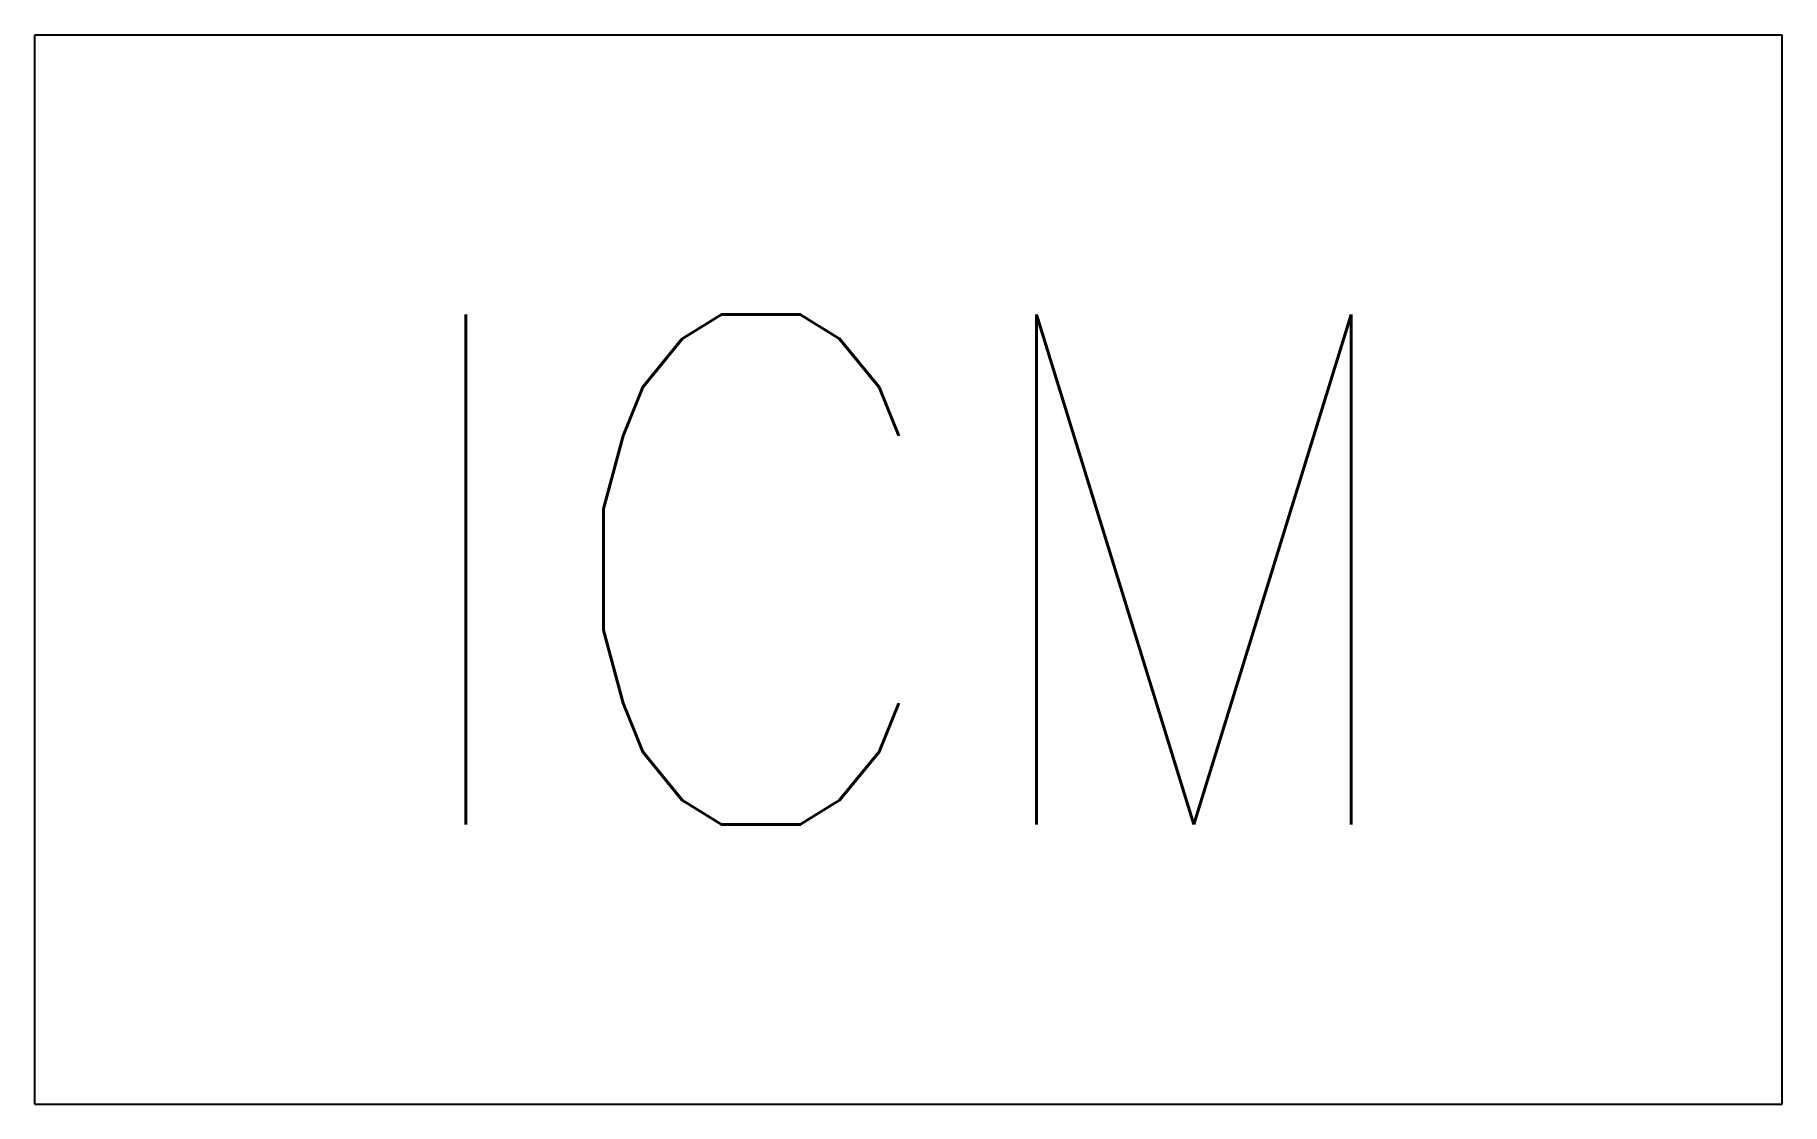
# Model space of a CAD drawing. Extents: x -0.469 to -0.147, y 2.002 to 2.199.
import ezdxf
from ezdxf.enums import TextEntityAlignment as Align

# ---------------------------------------------------------------- set-up
doc = ezdxf.new("R2010")
doc.units = 0
doc.header["$MEASUREMENT"] = 0
doc.layers.get('0').update_dxf_attribs({"linetype": 'CONTINUOUS'})
doc.styles.add('ROMANS', font='romans.shx', dxfattribs={"width": 0.9, "height": 0.09375})

msp = doc.modelspace()

# ---------------------------------------------------------------- linework, layer by layer
for p, q in [((-0.46892, 2.00199), (-0.46892, 2.19897)), ((-0.46892, 2.19897), (-0.14697, 2.19897)), ((-0.14697, 2.00199), (-0.14697, 2.19897)), ((-0.46892, 2.00199), (-0.14697, 2.00199))]:
    msp.add_line(p, q)

# ---------------------------------------------------------------- texts
at = {"color": 1, "style": 'ROMANS', "width": 0.9}
msp.add_text('ICM', height=0.094, dxfattribs=at).set_placement((-0.30794, 2.10048), align=Align.MIDDLE)

doc.saveas('drawing.dxf')
